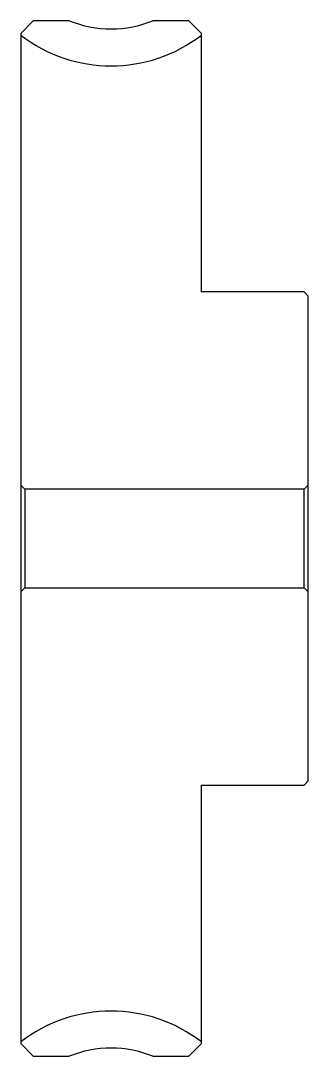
# Model space of a CAD drawing. Header units: metres. Extents: x 109 to 372, y 64 to 284.
# Drawn here: x 109.2 to 144.2, y 63.8 to 189.8 of the extents above; entities outside this region: 2.
import ezdxf

# ---------------------------------------------------------------- set-up
doc = ezdxf.new("R2010")
doc.units = ezdxf.units.M

msp = doc.modelspace()

# ---------------------------------------------------------------- linework, layer by layer
at = {"color": 4}
for p, q in [((144.231705, 133.268295), (143.731705, 132.768295)), ((109.231705, 120.268295), (109.731705, 120.768295)), ((144.231705, 120.268295), (143.731705, 120.768295))]:
    msp.add_line(p, q, dxfattribs=at)
for points in [[(115.132683, 189.768295), (110.768288, 189.768295), (109.231705, 188.231705), (109.231705, 120.268295)], [(131.231705, 156.768295), (131.231705, 188.231705), (129.695114, 189.768295), (125.330727, 189.768295)], [(131.231705, 96.768295), (143.731705, 96.768295), (144.231705, 97.268295), (144.231705, 156.268295), (143.731705, 156.768295), (131.231705, 156.768295)], [(109.231705, 133.268295), (109.731705, 132.768295), (109.731705, 120.768295), (143.731705, 120.768295), (143.731705, 132.768295), (109.731705, 132.768295)], [(109.231705, 120.268295), (109.231705, 65.304886), (110.768288, 63.768295), (115.132683, 63.768295)], [(125.330727, 63.768295), (129.695114, 63.768295), (131.231705, 65.304886), (131.231705, 96.768295)]]:
    msp.add_lwpolyline(points, dxfattribs=at)
at = {"color": 7}
for centre, start, end in [((359.138397, 279.999786), 10, 180), ((367.990875, 281.560699), 180, 10)]:
    msp.add_arc(centre, 4.494512, start, end, dxfattribs=at)
at = {"color": 4}
for centre, radius, start, end in [((120.231705, 202.268295), 13.5, 247.80839416, 292.19160779), ((120.231705, 202.268295), 18, 232.33011338, 307.66988662), ((120.231705, 51.268295), 18, 52.33011338, 127.66988662), ((120.231705, 51.268295), 13.5, 67.80839221, 112.19160584)]:
    msp.add_arc(centre, radius, start, end, dxfattribs=at)

doc.saveas('drawing.dxf')
